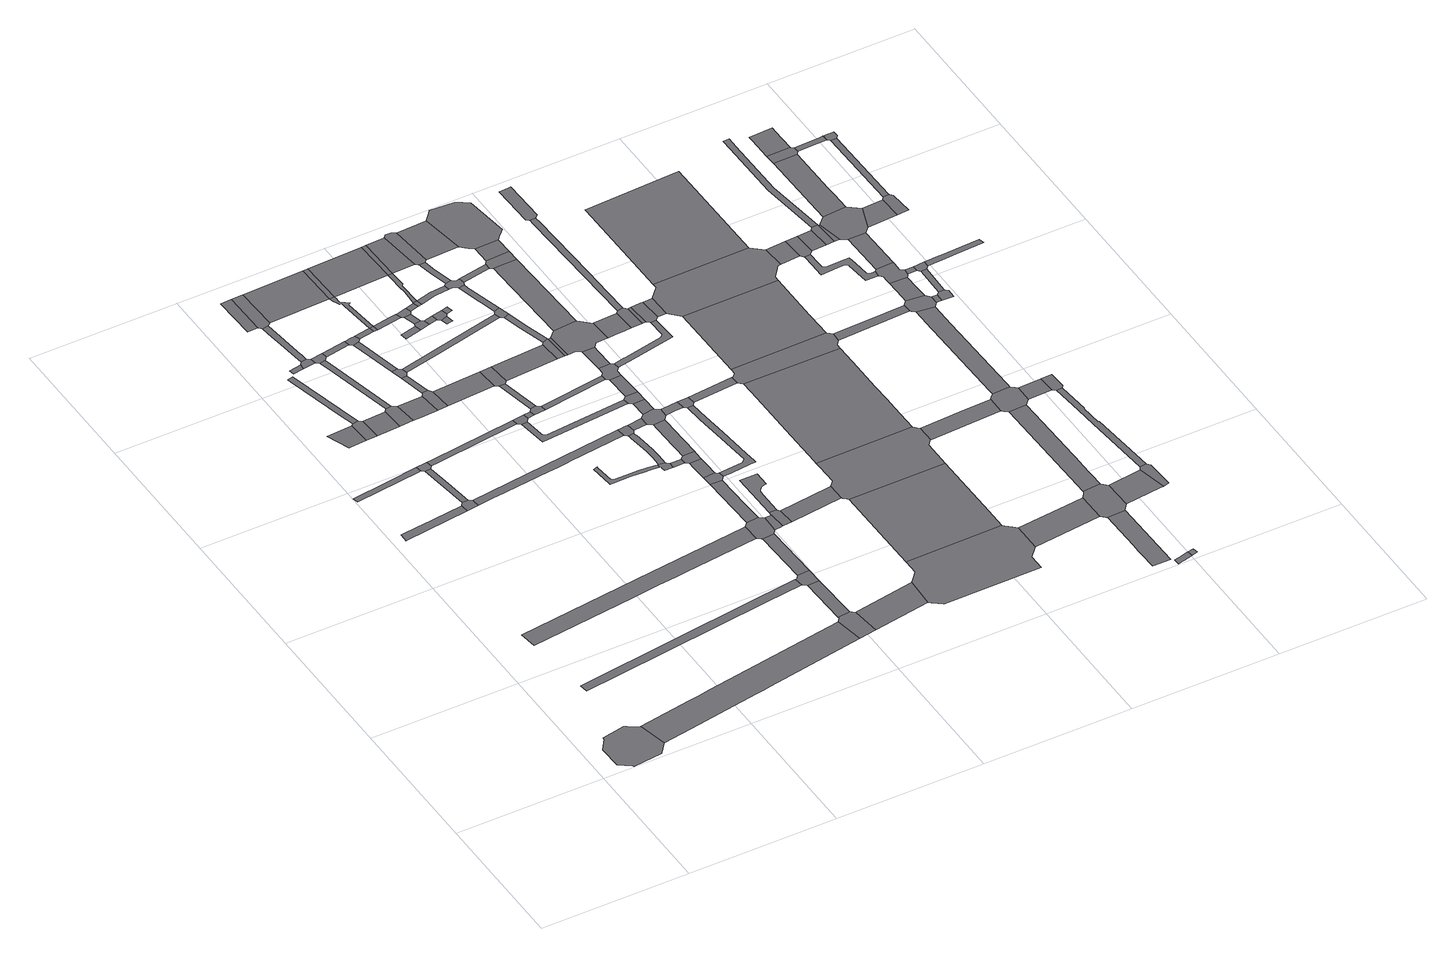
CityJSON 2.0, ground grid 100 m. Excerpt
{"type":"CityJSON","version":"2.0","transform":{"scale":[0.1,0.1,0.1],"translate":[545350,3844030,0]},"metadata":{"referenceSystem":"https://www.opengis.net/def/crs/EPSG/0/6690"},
"CityObjects":{
"road1":{"type":"Road","geometry":[{"type":"MultiSurface","lod":"1","boundaries":[[[0,1,2,3,4,5,6,7,8,9,10,11,12,13,14]]]}]},
"road2":{"type":"Road","attributes":{"RoadStructureAttribute.sectionType":"1"},"geometry":[{"type":"MultiSurface","lod":"1","boundaries":[[[15,16,17,18,19,20,21]]]}]},
"road3":{"type":"Road","attributes":{"RoadStructureAttribute.sectionType":"1"},"geometry":[{"type":"MultiSurface","lod":"1","boundaries":[[[22,23,24,25,26,27,28]]]}]},
"road4":{"type":"Road","attributes":{"RoadStructureAttribute.sectionType":"1"},"geometry":[{"type":"MultiSurface","lod":"1","boundaries":[[[29,30,31,32,33]]]}]},
"road5":{"type":"Road","attributes":{"function":"3","RoadStructureAttribute.sectionType":"1"},"geometry":[{"type":"MultiSurface","lod":"1","boundaries":[[[34,35,36,37,14,13,38,39,40,41,42,43,44,45]]]}]},
"road6":{"type":"Road","geometry":[{"type":"MultiSurface","lod":"1","boundaries":[[[46,47,15,21,48,49]]]}]},
"road7":{"type":"Road","attributes":{"RoadStructureAttribute.sectionType":"1"},"geometry":[{"type":"MultiSurface","lod":"1","boundaries":[[[50,51,52,53,54,55,56,57]]]}]},
"road8":{"type":"Road","attributes":{"RoadStructureAttribute.sectionType":"1"},"geometry":[{"type":"MultiSurface","lod":"1","boundaries":[[[58,59,60,47,46]]]}]},
"road9":{"type":"Road","geometry":[{"type":"MultiSurface","lod":"1","boundaries":[[[61,22,28,60,59,62]]]}]},
"road10":{"type":"Road","geometry":[{"type":"MultiSurface","lod":"1","boundaries":[[[63,64,65,29,33,66,67]]]}]},
"road11":{"type":"Road","attributes":{"RoadStructureAttribute.sectionType":"1"},"geometry":[{"type":"MultiSurface","lod":"1","boundaries":[[[68,69,70,71,64,63]]]}]},
"road12":{"type":"Road","attributes":{"RoadStructureAttribute.sectionType":"1"},"geometry":[{"type":"MultiSurface","lod":"1","boundaries":[[[72,73,74,75,76,77,78,79,80,81,82,83,84]]]}]},
"road13":{"type":"Road","attributes":{"RoadStructureAttribute.sectionType":"1"},"geometry":[{"type":"MultiSurface","lod":"1","boundaries":[[[85,67,66,86]]]}]},
"road14":{"type":"Road","attributes":{"RoadStructureAttribute.sectionType":"1"},"geometry":[{"type":"MultiSurface","lod":"1","boundaries":[[[87,88,89,90]]]}]},
"road15":{"type":"Road","geometry":[{"type":"MultiSurface","lod":"1","boundaries":[[[91,92,93,87,90,94,95]]]}]},
"road16":{"type":"Road","geometry":[{"type":"MultiSurface","lod":"1","boundaries":[[[96,97,98,99,85,86,100,101]]]}]},
"road17":{"type":"Road","attributes":{"RoadStructureAttribute.sectionType":"1"},"geometry":[{"type":"MultiSurface","lod":"1","boundaries":[[[102,103,104,105,106,107,108,93,92]]]}]},
"road18":{"type":"Road","attributes":{"RoadStructureAttribute.sectionType":"1"},"geometry":[{"type":"MultiSurface","lod":"1","boundaries":[[[109,110,111,112]]]}]},
"road19":{"type":"Road","attributes":{"RoadStructureAttribute.sectionType":"1"},"geometry":[{"type":"MultiSurface","lod":"1","boundaries":[[[113,114,115,98,97]]]}]},
"road20":{"type":"Road","geometry":[{"type":"MultiSurface","lod":"1","boundaries":[[[116,95,94,117,114,113,118]]]}]},
"road21":{"type":"Road","geometry":[{"type":"MultiSurface","lod":"1","boundaries":[[[119,109,112,120,121,105,104,122,123,124]]]}]},
"road22":{"type":"Road","attributes":{"RoadStructureAttribute.sectionType":"1"},"geometry":[{"type":"MultiSurface","lod":"1","boundaries":[[[125,126,61,62,127,128,129,130]]]}]},
"road23":{"type":"Road","attributes":{"RoadStructureAttribute.sectionType":"1"},"geometry":[{"type":"MultiSurface","lod":"1","boundaries":[[[131,101,100,132,133]]]}]},
"road24":{"type":"Road","attributes":{"RoadStructureAttribute.sectionType":"1"},"geometry":[{"type":"MultiSurface","lod":"1","boundaries":[[[134,116,118,135,136]]]}]},
"road25":{"type":"Road","geometry":[{"type":"MultiSurface","lod":"1","boundaries":[[[137,138,139,140,141,131,133,142,143]]]}]},
"road26":{"type":"Road","attributes":{"RoadStructureAttribute.sectionType":"1"},"geometry":[{"type":"MultiSurface","lod":"1","boundaries":[[[144,49,48,145,146,147,148,149,150,151]]]}]},
"road27":{"type":"Road","attributes":{"RoadStructureAttribute.sectionType":"1"},"geometry":[{"type":"MultiSurface","lod":"1","boundaries":[[[152,153,154,139,138]]]}]},
"road28":{"type":"Road","geometry":[{"type":"MultiSurface","lod":"1","boundaries":[[[155,156,153,152,157,158]]]}]},
"road29":{"type":"Road","attributes":{"RoadStructureAttribute.sectionType":"1"},"geometry":[{"type":"MultiSurface","lod":"1","boundaries":[[[159,160,156,155]]]}]},
"road30":{"type":"Road","geometry":[{"type":"MultiSurface","lod":"1","boundaries":[[[161,162,163,164,134,136,165,160,159,166]]]}]},
"road31":{"type":"Road","attributes":{"RoadStructureAttribute.sectionType":"1"},"geometry":[{"type":"MultiSurface","lod":"1","boundaries":[[[167,119,124,168]]]}]},
"road32":{"type":"Road","attributes":{"RoadStructureAttribute.sectionType":"1"},"geometry":[{"type":"MultiSurface","lod":"1","boundaries":[[[169,170,171,172,173,161,166,174]]]}]},
"road33":{"type":"Road","attributes":{"RoadStructureAttribute.sectionType":"1"},"geometry":[{"type":"MultiSurface","lod":"1","boundaries":[[[175,143,142,176,177]]]}]},
"road34":{"type":"Road","geometry":[{"type":"MultiSurface","lod":"1","boundaries":[[[178,179,180,181,34,45,182,183]]]}]},
"road35":{"type":"Road","geometry":[{"type":"MultiSurface","lod":"1","boundaries":[[[184,125,130,185,186,187]]]}]},
"road36":{"type":"Road","geometry":[{"type":"MultiSurface","lod":"1","boundaries":[[[188,169,174,189]]]}]},
"road37":{"type":"Road","attributes":{"RoadStructureAttribute.sectionType":"1"},"geometry":[{"type":"MultiSurface","lod":"1","boundaries":[[[190,191,192,193,194,195,196,197,198,199,200,201,202,203,169,188]]]}]},
"road38":{"type":"Road","attributes":{"RoadStructureAttribute.sectionType":"1"},"geometry":[{"type":"MultiSurface","lod":"1","boundaries":[[[204,205,180,179]]]}]},
"road39":{"type":"Road","attributes":{"RoadStructureAttribute.sectionType":"1"},"geometry":[{"type":"MultiSurface","lod":"1","boundaries":[[[206,184,187,207]]]}]},
"road40":{"type":"Road","geometry":[{"type":"MultiSurface","lod":"1","boundaries":[[[208,167,168,197,196]]]}]},
"road41":{"type":"Road","geometry":[{"type":"MultiSurface","lod":"1","boundaries":[[[209,210,211,212,50,57,213,205,204]]]}]},
"road42":{"type":"Road","attributes":{"RoadStructureAttribute.sectionType":"1"},"geometry":[{"type":"MultiSurface","lod":"1","boundaries":[[[214,215,216,217,218,219,220,221,222,223,224,225,226,227,228,229,230]]]}]},
"road43":{"type":"Road","attributes":{"RoadStructureAttribute.sectionType":"1"},"geometry":[{"type":"MultiSurface","lod":"1","boundaries":[[[231,232,188,189,233,234]]]}]},
"road44":{"type":"Road","geometry":[{"type":"MultiSurface","lod":"1","boundaries":[[[235,236,206,207,237,238]]]}]},
"road45":{"type":"Road","geometry":[{"type":"MultiSurface","lod":"1","boundaries":[[[239,240,241,242,243,244]]]}]},
"road46":{"type":"Road","attributes":{"RoadStructureAttribute.sectionType":"1"},"geometry":[{"type":"MultiSurface","lod":"1","boundaries":[[[245,236,235,246]]]}]},
"road47":{"type":"Road","attributes":{"RoadStructureAttribute.sectionType":"1"},"geometry":[{"type":"MultiSurface","lod":"1","boundaries":[[[247,248,210,209]]]}]},
"road48":{"type":"Road","geometry":[{"type":"MultiSurface","lod":"1","boundaries":[[[249,175,177,245,246,250]]]}]},
"road49":{"type":"Road","attributes":{"RoadStructureAttribute.sectionType":"1"},"geometry":[{"type":"MultiSurface","lod":"1","boundaries":[[[251,252,158,157,253,254]]]}]},
"road50":{"type":"Road","geometry":[{"type":"MultiSurface","lod":"1","boundaries":[[[255,256,239,244,257,258]]]}]},
"road51":{"type":"Road","attributes":{"RoadStructureAttribute.sectionType":"1"},"geometry":[{"type":"MultiSurface","lod":"1","boundaries":[[[259,260,256,255]]]}]},
"road52":{"type":"Road","geometry":[{"type":"MultiSurface","lod":"1","boundaries":[[[261,262,263,231,234,260,259,264]]]}]},
"road53":{"type":"Road","geometry":[{"type":"MultiSurface","lod":"1","boundaries":[[[265,266,267,268,72,84,269,248,247,270,271,272]]]}]},
"road54":{"type":"Road","attributes":{"RoadStructureAttribute.sectionType":"1"},"geometry":[{"type":"MultiSurface","lod":"1","boundaries":[[[273,274,275,186,185,276,277,278]]]}]},
"road55":{"type":"Road","attributes":{"function":"3","RoadStructureAttribute.sectionType":"1"},"geometry":[{"type":"MultiSurface","lod":"1","boundaries":[[[279,280,183,182,281]]]}]},
"road56":{"type":"Road","geometry":[{"type":"MultiSurface","lod":"1","boundaries":[[[282,230,229,283,284,285,286,287,288,289]]]}]},
"road57":{"type":"Road","attributes":{"RoadStructureAttribute.sectionType":"1"},"geometry":[{"type":"MultiSurface","lod":"1","boundaries":[[[290,208,196,291,292,293,294]]]}]},
"road58":{"type":"Road","attributes":{"RoadStructureAttribute.sectionType":"1"},"geometry":[{"type":"MultiSurface","lod":"1","boundaries":[[[295,258,257,296]]]}]},
"road59":{"type":"Road","attributes":{"RoadStructureAttribute.sectionType":"1"},"geometry":[{"type":"MultiSurface","lod":"1","boundaries":[[[297,261,264,298]]]}]},
"road60":{"type":"Road","attributes":{"RoadStructureAttribute.sectionType":"1"},"geometry":[{"type":"MultiSurface","lod":"1","boundaries":[[[299,300,301,302,303,304,305,306,307,308,309,310,311,312,313,314,315,282,289]]]}]},
"road61":{"type":"Road","attributes":{"RoadStructureAttribute.sectionType":"1"},"geometry":[{"type":"MultiSurface","lod":"1","boundaries":[[[316,317,318,268,267,319,320]]]}]},
"road62":{"type":"Road","attributes":{"RoadStructureAttribute.sectionType":"1"},"geometry":[{"type":"MultiSurface","lod":"1","boundaries":[[[321,322,272,271,323,324,325]]]}]},
"road63":{"type":"Road","attributes":{"RoadStructureAttribute.sectionType":"1"},"geometry":[{"type":"MultiSurface","lod":"1","boundaries":[[[326,287,286,327]]]}]},
"road64":{"type":"Road","geometry":[{"type":"MultiSurface","lod":"1","boundaries":[[[328,329,330,144,151,331,307,306,332,333]]]}]},
"road65":{"type":"Road","geometry":[{"type":"MultiSurface","lod":"1","boundaries":[[[334,335,297,298,336]]]}]},
"road66":{"type":"Road","geometry":[{"type":"MultiSurface","lod":"1","boundaries":[[[337,338,339,340,341]]]}]},
"road67":{"type":"Road","attributes":{"RoadStructureAttribute.sectionType":"1"},"geometry":[{"type":"MultiSurface","lod":"1","boundaries":[[[342,295,296,341,340,343]]]}]},
"road68":{"type":"Road","attributes":{"RoadStructureAttribute.sectionType":"1"},"geometry":[{"type":"MultiSurface","lod":"1","boundaries":[[[344,238,237,345]]]}]},
"road69":{"type":"Road","attributes":{"RoadStructureAttribute.sectionType":"1"},"geometry":[{"type":"MultiSurface","lod":"1","boundaries":[[[346,249,250,347]]]}]},
"road70":{"type":"Road","geometry":[{"type":"MultiSurface","lod":"1","boundaries":[[[348,349,350,351,316,320,352,353,354]]]}]},
"road71":{"type":"Road","geometry":[{"type":"MultiSurface","lod":"1","boundaries":[[[355,321,325,356,357,358]]]}]},
"road72":{"type":"Road","attributes":{"RoadStructureAttribute.sectionType":"1"},"geometry":[{"type":"MultiSurface","lod":"1","boundaries":[[[359,360,361,362,294,363,364,365,366,335,334]]]}]},
"road73":{"type":"Road","attributes":{"RoadStructureAttribute.sectionType":"1"},"geometry":[{"type":"MultiSurface","lod":"1","boundaries":[[[367,368,369,370,371,372,351,350]]]}]},
"road74":{"type":"Road","geometry":[{"type":"MultiSurface","lod":"1","boundaries":[[[373,374,375,326,327,376,370,369]]]}]},
"road75":{"type":"Road","attributes":{"RoadStructureAttribute.sectionType":"1"},"geometry":[{"type":"MultiSurface","lod":"1","boundaries":[[[377,378,379,342,343]]]}]},
"road76":{"type":"Road","attributes":{"RoadStructureAttribute.sectionType":"1"},"geometry":[{"type":"MultiSurface","lod":"1","boundaries":[[[380,328,333,381]]]}]},
"road77":{"type":"Road","attributes":{"RoadStructureAttribute.sectionType":"1"},"geometry":[{"type":"MultiSurface","lod":"1","boundaries":[[[382,383,384,385,334,336,386,387,388]]]}]},
"road78":{"type":"Road","geometry":[{"type":"MultiSurface","lod":"1","boundaries":[[[389,290,294,362]]]}]},
"road79":{"type":"Road","attributes":{"RoadStructureAttribute.sectionType":"1"},"geometry":[{"type":"MultiSurface","lod":"1","boundaries":[[[390,391,392,393,394,395,396,397,398,355,358]]]}]},
"road80":{"type":"Road","attributes":{"RoadStructureAttribute.sectionType":"1"},"geometry":[{"type":"MultiSurface","lod":"1","boundaries":[[[399,400,401,402,403,404,405,406,407,375,374]]]}]},
"road81":{"type":"Road","geometry":[{"type":"MultiSurface","lod":"1","boundaries":[[[408,409,380,381,403,402,410,411]]]}]},
"road82":{"type":"Road","attributes":{"RoadStructureAttribute.sectionType":"1"},"geometry":[{"type":"MultiSurface","lod":"1","boundaries":[[[412,413,389,362,414]]]}]},
"road83":{"type":"Road","attributes":{"RoadStructureAttribute.sectionType":"1"},"geometry":[{"type":"MultiSurface","lod":"1","boundaries":[[[415,416,409,408]]]}]},
"road84":{"type":"Road","geometry":[{"type":"MultiSurface","lod":"1","boundaries":[[[417,418,278,277,416,415]]]}]},
"road85":{"type":"Road","attributes":{"RoadStructureAttribute.sectionType":"1"},"geometry":[{"type":"MultiSurface","lod":"1","boundaries":[[[419,420,346,347,421]]]}]},
"road86":{"type":"Road","attributes":{"RoadStructureAttribute.sectionType":"1"},"geometry":[{"type":"MultiSurface","lod":"1","boundaries":[[[422,423,424,357,356,425]]]}]},
"road87":{"type":"Road","geometry":[{"type":"MultiSurface","lod":"1","boundaries":[[[426,427,251,254,428,429]]]}]},
"road88":{"type":"Road","attributes":{"RoadStructureAttribute.sectionType":"1"},"geometry":[{"type":"MultiSurface","lod":"1","boundaries":[[[430,431,429,428,432,433,420,419]]]}]},
"road89":{"type":"Road","attributes":{"RoadStructureAttribute.sectionType":"1"},"geometry":[{"type":"MultiSurface","lod":"1","boundaries":[[[434,435,436,437,438,439,440,441,442]]]}]},
"road90":{"type":"Road","geometry":[{"type":"MultiSurface","lod":"1","boundaries":[[[443,419,421,444,445]]]}]},
"road91":{"type":"Road","geometry":[{"type":"MultiSurface","lod":"1","boundaries":[[[446,442,441,447,382,388,448,449,450,451,452]]]}]},
"road92":{"type":"Road","attributes":{"RoadStructureAttribute.sectionType":"1"},"geometry":[{"type":"MultiSurface","lod":"1","boundaries":[[[453,454,418,417]]]}]},
"road93":{"type":"Road","attributes":{"RoadStructureAttribute.sectionType":"1"},"geometry":[{"type":"MultiSurface","lod":"1","boundaries":[[[455,456,457,458,450,449,459,460,461,462,463,464,427,426]]]}]},
"road94":{"type":"Road","attributes":{"RoadStructureAttribute.sectionType":"1"},"geometry":[{"type":"MultiSurface","lod":"1","boundaries":[[[465,466,467,468,469,470,471,472,473,474,475,476,477,478,479,480,354,353]]]}]},
"road95":{"type":"Road","geometry":[{"type":"MultiSurface","lod":"1","boundaries":[[[481,482,483,412,414,484,437,436,485,486,487]]]}]},
"road96":{"type":"Road","geometry":[{"type":"MultiSurface","lod":"1","boundaries":[[[488,489,490,344,345,454,453,491,492,493,494]]]}]},
"road97":{"type":"Road","attributes":{"RoadStructureAttribute.sectionType":"1"},"geometry":[{"type":"MultiSurface","lod":"1","boundaries":[[[495,496,411,410,497,498]]]}]},
"road98":{"type":"Road","attributes":{"RoadStructureAttribute.sectionType":"1"},"geometry":[{"type":"MultiSurface","lod":"1","boundaries":[[[499,489,488,500,501]]]}]},
"road99":{"type":"Road","geometry":[{"type":"MultiSurface","lod":"1","boundaries":[[[502,495,498,473,472,503]]]}]},
"road100":{"type":"Road","geometry":[{"type":"MultiSurface","lod":"1","boundaries":[[[504,505,445,444,506,499,501,507,508,509]]]}]},
"road101":{"type":"Road","attributes":{"RoadStructureAttribute.sectionType":"1"},"geometry":[{"type":"MultiSurface","lod":"1","boundaries":[[[510,452,451,511]]]}]},
"road102":{"type":"Road","attributes":{"RoadStructureAttribute.sectionType":"1"},"geometry":[{"type":"MultiSurface","lod":"1","boundaries":[[[512,513,514,487,486,515,516]]]}]},
"road103":{"type":"Road","geometry":[{"type":"MultiSurface","lod":"1","boundaries":[[[517,518,519,279,281,520,521,522,523,524,525,526,527,528,529]]]}]},
"road104":{"type":"Road","attributes":{"RoadStructureAttribute.sectionType":"1"},"geometry":[{"type":"MultiSurface","lod":"1","boundaries":[[[530,531,532,533,505,504]]]}]},
"road105":{"type":"Road","attributes":{"RoadStructureAttribute.sectionType":"1"},"geometry":[{"type":"MultiSurface","lod":"1","boundaries":[[[534,502,503,535]]]}]},
"road106":{"type":"Road","attributes":{"RoadStructureAttribute.sectionType":"1"},"geometry":[{"type":"MultiSurface","lod":"1","boundaries":[[[536,537,538,539,540,541,542,543,544,545,546,547,548,494,493]]]}]},
"road107":{"type":"Road","geometry":[{"type":"MultiSurface","lod":"1","boundaries":[[[549,550,510,511,532,531,530]]]}]},
"road108":{"type":"Road","attributes":{"RoadStructureAttribute.sectionType":"1"},"geometry":[{"type":"MultiSurface","lod":"1","boundaries":[[[551,552,509,508,553,554,555,556]]]}]},
"road109":{"type":"Road","attributes":{"RoadStructureAttribute.sectionType":"1"},"geometry":[{"type":"MultiSurface","lod":"1","boundaries":[[[557,558,550,549]]]}]},
"road110":{"type":"Road","attributes":{"function":"2"},"geometry":[{"type":"MultiSurface","lod":"1","boundaries":[[[559,517,529,560,561]]]}]},
"road111":{"type":"Road","geometry":[{"type":"MultiSurface","lod":"1","boundaries":[[[562,563,512,516,564,558,557,565,566,567,568,569,570]]]}]},
"road112":{"type":"Road","geometry":[{"type":"MultiSurface","lod":"1","boundaries":[[[571,572,551,556,573,574]]]}]},
"road113":{"type":"Road","attributes":{"RoadStructureAttribute.sectionType":"1"},"geometry":[{"type":"MultiSurface","lod":"1","boundaries":[[[575,574,573,576]]]}]},
"road114":{"type":"Road","geometry":[{"type":"MultiSurface","lod":"1","boundaries":[[[577,578,579,580,422,425,581,582,559,561,583,584,585,586,587,588]]]}]},
"road115":{"type":"Road","geometry":[{"type":"MultiSurface","lod":"1","boundaries":[[[589,590,575,576,542,541,591,592]]]}]},
"road116":{"type":"Road","attributes":{"RoadStructureAttribute.sectionType":"1"},"geometry":[{"type":"MultiSurface","lod":"1","boundaries":[[[593,594,595,596,597,598,599,600,572,571]]]}]},
"road117":{"type":"Road","attributes":{"RoadStructureAttribute.sectionType":"1"},"geometry":[{"type":"MultiSurface","lod":"1","boundaries":[[[601,589,592,602]]]}]},
"road118":{"type":"Road","attributes":{"function":"2"},"geometry":[{"type":"MultiSurface","lod":"1","boundaries":[[[603,604,605,606,577,588,607,608,609,610,611]]]}]},
"road119":{"type":"Road","geometry":[{"type":"MultiSurface","lod":"1","boundaries":[[[612,613,614,615,616,598,597,617]]]}]},
"road120":{"type":"Road","geometry":[{"type":"MultiSurface","lod":"1","boundaries":[[[618,619,620,621,534,535,603,611,622,623,624]]]}]},
"road121":{"type":"Road","attributes":{"function":"3","RoadStructureAttribute.sectionType":"1"},"geometry":[{"type":"MultiSurface","lod":"1","boundaries":[[[625,626,526,525,627]]]}]},
"road122":{"type":"Road","attributes":{"function":"2"},"geometry":[{"type":"MultiSurface","lod":"1","boundaries":[[[628,619,618,629,630,631,632,633]]]}]},
"road123":{"type":"Road","attributes":{"RoadStructureAttribute.sectionType":"1"},"geometry":[{"type":"MultiSurface","lod":"1","boundaries":[[[634,635,636,637,638,639,640,641]]]}]},
"road124":{"type":"Road","geometry":[{"type":"MultiSurface","lod":"1","boundaries":[[[642,643,601,602,628,633,644,645,646,647,648,649]]]}]},
"road125":{"type":"Road","attributes":{"RoadStructureAttribute.sectionType":"1"},"geometry":[{"type":"MultiSurface","lod":"1","boundaries":[[[650,651,652,653,654,655,656,657]]]}]},
"road126":{"type":"Road","attributes":{"RoadStructureAttribute.sectionType":"1"},"geometry":[{"type":"MultiSurface","lod":"1","boundaries":[[[658,659,660,586,585,661]]]}]},
"road127":{"type":"Road","geometry":[{"type":"MultiSurface","lod":"1","boundaries":[[[662,663,664,665,666,667,625,627,668,669,635,634,670,671,672,673]]]}]},
"road128":{"type":"Road","geometry":[{"type":"MultiSurface","lod":"1","boundaries":[[[674,650,657,675]]]}]},
"road129":{"type":"Road","attributes":{"function":"2"},"geometry":[{"type":"MultiSurface","lod":"1","boundaries":[[[676,677,678,679,680,642,649]]]}]},
"road130":{"type":"Road","attributes":{"RoadStructureAttribute.sectionType":"1"},"geometry":[{"type":"MultiSurface","lod":"1","boundaries":[[[681,682,683,684,685,686,665,664]]]}]},
"road131":{"type":"Road","attributes":{"function":"3","RoadStructureAttribute.sectionType":"1"},"geometry":[{"type":"MultiSurface","lod":"1","boundaries":[[[687,673,672,688,689]]]}]},
"road132":{"type":"Road","attributes":{"RoadStructureAttribute.sectionType":"1"},"geometry":[{"type":"MultiSurface","lod":"1","boundaries":[[[690,691,624,623,692]]]}]},
"road133":{"type":"Road","geometry":[{"type":"MultiSurface","lod":"1","boundaries":[[[693,694,695,696,658,661,697,698,684,683,699,700,701,702]]]}]},
"road134":{"type":"Road","attributes":{"RoadStructureAttribute.sectionType":"1"},"geometry":[{"type":"MultiSurface","lod":"1","boundaries":[[[703,648,647,704]]]}]},
"road135":{"type":"Road","geometry":[{"type":"MultiSurface","lod":"1","boundaries":[[[705,706,687,689,707,708]]]}]},
"road136":{"type":"Road","attributes":{"RoadStructureAttribute.sectionType":"1"},"geometry":[{"type":"MultiSurface","lod":"1","boundaries":[[[709,710,711,712,713,695,694,714,715,716,717]]]}]},
"road137":{"type":"Road","geometry":[{"type":"MultiSurface","lod":"1","boundaries":[[[718,703,704,719,720,721,722,723]]]}]},
"road138":{"type":"Road","attributes":{"RoadStructureAttribute.sectionType":"1"},"geometry":[{"type":"MultiSurface","lod":"1","boundaries":[[[724,725,702,701,726]]]}]},
"road139":{"type":"Road","attributes":{"RoadStructureAttribute.sectionType":"1"},"geometry":[{"type":"MultiSurface","lod":"1","boundaries":[[[727,728,729,730,731,732,733,734,735,736,737,706,705]]]}]},
"road140":{"type":"Road","attributes":{"RoadStructureAttribute.sectionType":"1"},"geometry":[{"type":"MultiSurface","lod":"1","boundaries":[[[738,739,740,741,742,743,744,745,746,747,721,720,748,749,750,751,752,753,754,755,756,757,758,759,760,761]]]}]},
"road141":{"type":"Road","attributes":{"RoadStructureAttribute.sectionType":"1"},"geometry":[{"type":"MultiSurface","lod":"1","boundaries":[[[762,718,723,763]]]}]},
"road142":{"type":"Road","geometry":[{"type":"MultiSurface","lod":"1","boundaries":[[[764,765,690,692,766,709,717,767,768,769,770]]]}]},
"road143":{"type":"Road","geometry":[{"type":"MultiSurface","lod":"1","boundaries":[[[771,724,726,735,734,772]]]}]},
"road144":{"type":"Road","attributes":{"RoadStructureAttribute.sectionType":"1"},"geometry":[{"type":"MultiSurface","lod":"1","boundaries":[[[773,774,764,770,775,776]]]}]},
"road145":{"type":"Road","geometry":[{"type":"MultiSurface","lod":"1","boundaries":[[[777,778,779,762,763,780,781]]]}]},
"road146":{"type":"Road","geometry":[{"type":"MultiSurface","lod":"1","boundaries":[[[782,783,784,785,786,787,761,760,788,789,790,773,776,791,792,793]]]}]},
"road147":{"type":"Road","attributes":{"RoadStructureAttribute.sectionType":"1"},"geometry":[{"type":"MultiSurface","lod":"1","boundaries":[[[794,769,768,795,796]]]}]},
"road148":{"type":"Road","attributes":{"RoadStructureAttribute.sectionType":"1"},"geometry":[{"type":"MultiSurface","lod":"1","boundaries":[[[781,780,797,798]]]}]},
"road149":{"type":"Road","attributes":{"RoadStructureAttribute.sectionType":"1"},"geometry":[{"type":"MultiSurface","lod":"1","boundaries":[[[799,786,785,800]]]}]},
"road150":{"type":"Road","geometry":[{"type":"MultiSurface","lod":"1","boundaries":[[[801,796,795,802,803,804,805]]]}]},
"road151":{"type":"Road","attributes":{"RoadStructureAttribute.sectionType":"1"},"geometry":[{"type":"MultiSurface","lod":"1","boundaries":[[[806,793,792,807,808]]]}]},
"road152":{"type":"Road","attributes":{"RoadStructureAttribute.sectionType":"1"},"geometry":[{"type":"MultiSurface","lod":"1","boundaries":[[[809,810,811,812,813,814,778,777]]]}]},
"road153":{"type":"Road","attributes":{"RoadStructureAttribute.sectionType":"1"},"geometry":[{"type":"MultiSurface","lod":"1","boundaries":[[[815,816,801,805]]]}]},
"road154":{"type":"Road","geometry":[{"type":"MultiSurface","lod":"1","boundaries":[[[817,818,819,798,797,799,800,820,821,822]]]}]},
"road155":{"type":"Road","geometry":[{"type":"MultiSurface","lod":"1","boundaries":[[[823,806,808,816,815,824]]]}]},
"road156":{"type":"Road","attributes":{"RoadStructureAttribute.sectionType":"1"},"geometry":[{"type":"MultiSurface","lod":"1","boundaries":[[[825,826,827,828,818,817]]]}]},
"road157":{"type":"Road","attributes":{"RoadStructureAttribute.sectionType":"1"},"geometry":[{"type":"MultiSurface","lod":"1","boundaries":[[[829,822,821,830]]]}]},
"road158":{"type":"Road","geometry":[{"type":"MultiSurface","lod":"1","boundaries":[[[831,832,828,827,833,834]]]}]},
"road159":{"type":"Road","attributes":{"RoadStructureAttribute.sectionType":"1"},"geometry":[{"type":"MultiSurface","lod":"1","boundaries":[[[835,836,837,838,832,831]]]}]},
"road160":{"type":"Road","attributes":{"RoadStructureAttribute.sectionType":"1"},"geometry":[{"type":"MultiSurface","lod":"1","boundaries":[[[839,840,841,823,824,842,843,844,845]]]}]},
"road161":{"type":"Road","geometry":[{"type":"MultiSurface","lod":"1","boundaries":[[[846,847,848,829,830,849,850]]]}]},
"road162":{"type":"Road","attributes":{"RoadStructureAttribute.sectionType":"1"},"geometry":[{"type":"MultiSurface","lod":"1","boundaries":[[[851,852,853,854,834,833,855,856,857,858]]]}]},
"road163":{"type":"Road","attributes":{"RoadStructureAttribute.sectionType":"1"},"geometry":[{"type":"MultiSurface","lod":"1","boundaries":[[[859,860,847,846,861,862,863]]]}]},
"road164":{"type":"Road","attributes":{"RoadStructureAttribute.sectionType":"1"},"geometry":[{"type":"MultiSurface","lod":"1","boundaries":[[[864,851,858]]]}]},
"road165":{"type":"Road","geometry":[{"type":"MultiSurface","lod":"1","boundaries":[[[865,866,867,864,858,859,863,868]]]}]},
"road166":{"type":"Road","attributes":{"RoadStructureAttribute.sectionType":"1"}}
},
"vertices":[
[421,299,0],[356,342,0],[340,352,0],[183,319,0],[184,306,0],[129,228,0],[134,67,0],[210,12,0],[211,4,0],[410,27,0],[417,35,0],[421,41,0],[463,93,0],[470,101,0],[428,300,0],
[523,2566,0],[229,2532,0],[219,2532,0],[84,2516,0],[83,2455,0],[87,2455,0],[530,2511,0],
[469,3002,0],[264,2975,0],[257,2974,0],[5,2942,0],[12,2902,0],[463,2961,0],[475,2961,0],
[331,3519,0],[158,3510,0],[218,3356,0],[233,3357,0],[339,3363,0],
[1906,548,0],[947,388,0],[860,373,0],[794,362,0],[734,146,0],[936,180,0],[1008,192,0],[1051,200,0],[1168,220,0],[1221,229,0],[1268,237,0],[1940,351,0],
[582,2592,0],[542,2590,0],[611,2521,0],[604,2577,0],
[1882,1008,0],[1066,898,0],[1023,894,0],[309,798,0],[315,738,0],[545,769,0],[1634,912,0],[1890,946,0],
[557,2784,0],[535,2949,0],[494,2945,0],
[544,3011,0],[552,2972,0],
[383,3540,0],[345,3531,0],[342,3529,0],[415,3368,0],[407,3523,0],
[254,4079,0],[214,4070,0],[221,4044,0],[320,3633,0],
[1867,1567,0],[1860,1566,0],[1083,1474,0],[242,1374,0],[257,1254,0],[974,1339,0],[1011,1344,0],[1097,1355,0],[1156,1362,0],[1203,1367,0],[1289,1378,0],[1363,1386,0],[1872,1447,0],
[564,3533,0],[573,3376,0],
[347,4150,0],[267,4136,0],[271,4100,0],[345,4112,0],
[416,4171,0],[404,4180,0],[365,4172,0],[432,4127,0],[424,4164,0],
[622,3556,0],[621,3558,0],[581,3552,0],[578,3549,0],[667,3382,0],[649,3539,0],
[398,4231,0],[398,4236,0],[362,4552,0],[319,4547,0],[326,4492,0],[345,4340,0],[358,4231,0],
[294,4870,0],[223,4868,0],[231,4568,0],[301,4570,0],
[495,4116,0],[456,4107,0],[483,3988,0],
[510,4178,0],[456,4109,0],[515,4139,0],
[375,4873,0],[306,4564,0],[307,4563,0],[372,4563,0],[374,4565,0],[382,4573,0],
[1173,3091,0],[592,3017,0],[606,2979,0],[925,3019,0],[1102,3042,0],[1178,3051,0],
[823,3548,0],[722,3385,0],[838,3391,0],
[680,4207,0],[518,4139,0],[684,4167,0],
[879,3575,0],[879,3578,0],[838,3572,0],[837,3569,0],[837,3565,0],[908,3396,0],[898,3551,0],
[1661,2707,0],[734,2537,0],[743,2537,0],[1118,2580,0],[1184,2587,0],[1256,2598,0],[1276,2600,0],[1668,2648,0],
[838,3755,0],[799,3747,0],[836,3580,0],
[820,3835,0],[781,3826,0],[853,3779,0],[843,3817,0],
[747,4161,0],[708,4150,0],
[754,4219,0],[735,4216,0],[713,4213,0],[697,4210,0],[687,4165,0],[766,4182,0],
[788,4888,0],[795,4588,0],
[866,4238,0],[864,4238,0],[860,4237,0],[854,4236,0],[759,4220,0],[872,4199,0],
[1225,3571,0],[1162,3412,0],[1235,3417,0],
[2020,586,0],[2010,593,0],[1929,583,0],[1929,576,0],[2061,372,0],[2041,571,0],
[1252,3101,0],[1199,3033,0],[1240,3037,0],[1257,3062,0],
[894,4242,0],[900,4203,0],
[866,4485,0],[868,4487,0],[883,4495,0],[833,4537,0],[832,4540,0],[831,4570,0],[830,4589,0],[796,4586,0],[800,4569,0],[805,4549,0],[814,4534,0],[825,4515,0],[838,4515,0],[841,4484,0],
[1999,927,0],[1918,924,0],
[1302,3107,0],[1307,3069,0],
[822,4889,0],
[1995,1037,0],[1913,1034,0],[1899,1016,0],[1893,1009,0],[1894,943,0],
[1647,2321,0],[1584,2325,0],[1504,2327,0],[1419,2326,0],[1402,2338,0],[1388,2472,0],[1388,2476,0],[1374,2471,0],[1360,2465,0],[1374,2310,0],[1375,2301,0],[1395,2301,0],[1517,2302,0],[1602,2298,0],[1657,2296,0],[1703,2289,0],[1707,2316,0],
[1062,4270,0],[1018,4263,0],[1019,4222,0],[1075,4231,0],
[1356,3137,0],[1317,3129,0],[1385,3080,0],[1380,3117,0],
[1106,4118,0],[995,4092,0],[998,4069,0],[1002,4047,0],[1004,4047,0],[1117,4075,0],
[1260,3402,0],[1302,3401,0],
[1981,1427,0],[1900,1422,0],
[1308,3576,0],[1318,3421,0],
[1565,3982,0],[1105,3877,0],[1113,3838,0],[1575,3941,0],
[1159,4144,0],[1114,4139,0],[1187,4092,0],[1176,4136,0],
[1138,4226,0],[1091,4221,0],
[1140,4288,0],[1097,4276,0],[1079,4273,0],[1151,4249,0],
[1998,1587,0],[1978,1602,0],[1975,1604,0],[1894,1597,0],[1897,1424,0],[1981,1430,0],[2004,1460,0],[2006,1581,0],
[1279,2876,0],[1258,2894,0],[1256,2905,0],[1227,2831,0],[1838,2886,0],[1830,2926,0],
[2461,642,0],[2059,574,0],[2451,438,0],
[1713,2318,0],[1713,2287,0],[1713,2281,0],[1715,2249,0],[1774,2251,0],[1773,2290,0],[1754,2306,0],[1754,2310,0],
[1194,4902,0],[833,4589,0],[1197,4602,0],[1199,4602,0],[1202,4602,0],
[1239,4151,0],[1246,4106,0],
[1201,4306,0],[1213,4267,0],
[1754,2387,0],[1754,2442,0],[1753,2451,0],[1752,2457,0],[1742,2547,0],[1733,2608,0],[1732,2612,0],[1729,2634,0],[1690,2629,0],[1692,2611,0],[1693,2603,0],[1701,2546,0],[1712,2452,0],[1714,2437,0],[1714,2387,0],[1713,2326,0],[1713,2322,0],
[1882,2006,0],[1890,1748,0],[1894,1599,0],[1970,1750,0],[1961,2002,0],
[2054,1587,0],[2049,1586,0],[2012,1461,0],[2050,1465,0],[2064,1467,0],
[1851,2290,0],[1852,2253,0],
[1735,2716,0],[1706,2713,0],[1693,2711,0],[1689,2630,0],[1730,2635,0],[1742,2657,0],
[1230,4315,0],[1202,4311,0],[1241,4275,0],
[1279,4045,0],[1300,4049,0],[1321,4054,0],[1310,4105,0],[1268,4091,0],
[1315,4169,0],[1322,4125,0],
[1827,3182,0],[1829,3142,0],
[1669,3599,0],[1679,3444,0],
[1979,2069,0],[1961,2083,0],[1959,2085,0],[1880,2078,0],[1965,2006,0],[1987,2031,0],[1981,2069,0],
[2054,1612,0],[2127,1474,0],[2118,1594,0],[2106,1612,0],
[1226,4476,0],[1235,4491,0],[1233,4574,0],[1232,4604,0],[1203,4573,0],[1206,4466,0],[1209,4421,0],[1207,4371,0],
[1957,2175,0],[1956,2224,0],[1956,2235,0],[1876,2234,0],[1876,2213,0],[1876,2208,0],
[1955,2292,0],[1955,2314,0],[1873,2313,0],[1854,2252,0],
[1367,4136,0],[1362,4157,0],[1357,4179,0],
[1835,2729,0],[1833,2666,0],
[1441,4353,0],[1346,4344,0],[1336,4343,0],[1236,4317,0],[1344,4304,0],[1353,4305,0],[1445,4314,0],
[1224,4903,0],
[2106,1769,0],[2107,1796,0],[2109,1811,0],[2117,1820,0],[2127,1832,0],[2144,1840,0],[2171,1848,0],[2170,1953,0],[2052,1951,0],
[1951,2549,0],[1948,2609,0],[1946,2647,0],[1946,2650,0],[1868,2641,0],[1869,2606,0],[1871,2548,0],[1869,2548,0],[1872,2382,0],
[1943,2769,0],[1862,2756,0],[1972,2682,0],[1973,2743,0],
[1353,4908,0],[1351,4908,0],[1386,4609,0],
[1939,2871,0],[1859,2868,0],
[1937,2950,0],[1856,2947,0],
[1722,3632,0],[1683,3619,0],[1730,3447,0],
[2486,1636,0],[2478,1635,0],[2231,1607,0],[2486,1515,0],
[1616,4019,0],[1578,4004,0],[1598,3928,0],[1636,3942,0],
[1678,3785,0],[1671,3808,0],[1630,3803,0],[1633,3794,0],
[1463,4505,0],[1451,4576,0],[1448,4596,0],[1408,4593,0],[1408,4591,0],[1411,4575,0],[1425,4497,0],[1457,4368,0],[1496,4376,0],
[1724,3632,0],[1750,3448,0],[1742,3629,0],
[1522,4359,0],[1445,4357,0],[1477,4317,0],[1502,4296,0],[1543,4302,0],[1554,4325,0],[1547,4364,0],
[1930,3128,0],[1849,3125,0],
[1555,4249,0],[1553,4257,0],[1548,4275,0],[1548,4278,0],[1514,4251,0],[1515,4247,0],[1517,4238,0],[1520,4222,0],[1545,4128,0],[1550,4110,0],
[2045,2036,0],[2175,2048,0],[2218,2052,0],[2217,2068,0],[2209,2146,0],[2185,2384,0],[2168,2551,0],[2158,2680,0],[2119,2677,0],[2128,2551,0],[2133,2501,0],[2145,2380,0],[2160,2237,0],[2173,2106,0],[2149,2085,0],[2044,2075,0],
[1411,4929,0],[1371,4927,0],[1368,4924,0],[1404,4596,0],[1455,4603,0],[1466,4613,0],[1436,4910,0],
[1925,3251,0],[1845,3248,0],[1846,3204,0],[1929,3177,0],[1948,3198,0],[1950,3198,0],[1944,3239,0],
[2092,2753,0],[2037,2749,0],[2038,2689,0],[2097,2694,0],
[1838,3427,0],[1921,3388,0],[1920,3426,0],
[2169,2760,0],[2174,2700,0],
[1949,3691,0],[1790,3676,0],[1808,3452,0],[1947,3457,0],[2030,3462,0],[2022,3620,0],
[1745,4400,0],[1746,4360,0],
[1643,4918,0],[1642,4917,0],[1448,4910,0],[1687,4620,0],[1690,4617,0],
[2525,822,0],[2526,716,0],[2477,661,0],[2469,423,0],[2528,377,0],[3185,379,0],[3184,491,0],[3229,539,0],[3249,561,0],[3251,761,0],[3223,787,0],[3187,819,0],[3177,827,0],
[1927,4351,0],[1810,4347,0],[1768,4345,0],[1771,4274,0],
[2480,2787,0],[2483,2730,0],
[2033,3214,0],[2365,3280,0],[2363,3322,0],[2363,3325,0],[2362,3351,0],[2359,3460,0],[2319,3458,0],[2323,3338,0],[2323,3331,0],[2302,3310,0],[2230,3296,0],[2032,3256,0],[2023,3255,0],
[1925,4435,0],[1765,4427,0],
[2190,3632,0],[2029,3621,0],[2033,3462,0],[2081,3465,0],[2158,3469,0],[2197,3472,0],
[1921,4557,0],[1762,4553,0],
[2520,1480,0],[3176,979,0],[3173,1485,0],
[1706,4993,0],[1690,4973,0],[1733,4579,0],[1943,4581,0],[1973,4612,0],[1990,4631,0],[1951,4928,0],[1908,4958,0],[1872,4983,0],
[2244,3655,0],[2205,3647,0],[2272,3476,0],[2265,3634,0],
[2288,3636,0],[2296,3478,0],
[2518,1861,0],[2519,1817,0],[2520,1674,0],[2511,1664,0],[2493,1508,0],[2513,1488,0],[3171,1676,0],[3204,1711,0],[3207,1711,0],[3204,1832,0],[3201,1835,0],[3170,1866,0],
[2371,3642,0],[2357,3641,0],[2359,3462,0],[2379,3482,0],
[2238,3828,0],[2232,4036,0],[2213,4583,0],[2212,4618,0],[2213,4619,0],[2172,4617,0],[2173,4583,0],[2205,3650,0],
[2438,3646,0],[2439,3484,0],
[2514,2702,0],[2514,2554,0],[2516,2150,0],[2518,1885,0],[3168,2069,0],[3168,2163,0],[3167,2292,0],[3165,2561,0],[3165,2698,0],
[2226,4938,0],[2214,4938,0],[2146,4935,0],[2153,4636,0],[2171,4619,0],[2234,4640,0],
[3163,2860,0],[2514,2853,0],[2514,2813,0],[2491,2788,0],[3165,2736,0],[3192,2768,0],[3193,2832,0],
[3715,808,0],[3598,797,0],[3714,610,0],
[2509,3414,0],[3163,2947,0],[3162,3038,0],[3162,3046,0],[3161,3054,0],[3159,3419,0],
[3871,584,0],[3750,579,0],[3754,287,0],[3755,222,0],[3756,179,0],[3758,74,0],[3758,64,0],[3880,66,0],
[2507,3753,0],[2508,3719,0],[3159,3454,0],[3194,3497,0],[3222,3533,0],[3244,3535,0],[3235,3696,0],[3157,3758,0],
[4001,72,0],[3934,55,0],[3897,46,0],[3901,6,0],[3938,15,0],[3943,16,0],[3995,28,0],[4008,31,0],
[3696,1856,0],[3480,1846,0],[3332,1839,0],[3695,1734,0],
[3879,852,0],[3873,858,0],[3866,865,0],[3745,856,0],[3745,848,0],[3735,835,0],[3744,584,0],[3746,582,0],[3871,588,0],[3883,601,0],[3907,630,0],[3903,829,0],
[4043,82,0],[4047,44,0],
[3152,4568,0],[2502,4540,0],[2502,4529,0],[2503,4408,0],[2506,4042,0],
[3862,1075,0],[3862,1084,0],[3850,1705,0],[3733,1701,0],[3742,1083,0],[3742,1073,0],
[4133,858,0],[4158,660,0],[4177,662,0],
[3684,2850,0],[3412,2841,0],[3688,2789,0],
[3872,1878,0],[3849,1899,0],[3730,1891,0],[3710,1871,0],[3711,1721,0],[3732,1703,0],[3850,1707,0],[3870,1728,0],[3884,1743,0],[3887,1864,0],
[3372,3704,0],[3379,3545,0],
[4190,889,0],[4146,884,0],[4219,672,0],[4210,869,0],
[3715,2762,0],[3719,2585,0],[3719,2566,0],[3724,2244,0],[3729,1924,0],[3849,1917,0],[3849,1937,0],[3838,2568,0],[3835,2748,0],
[3455,3709,0],[3398,3527,0],[3401,3525,0],[3441,3528,0],[3441,3530,0],[3462,3550,0],
[4043,1871,0],[3899,1865,0],[4048,1749,0],
[4145,1362,0],[4140,1361,0],[4140,1363,0],[4126,1510,0],[4128,1510,0],[4130,1510,0],[4130,1512,0],[4110,1734,0],[4070,1731,0],[4090,1508,0],[4103,1360,0],
[3660,3200,0],[3639,3217,0],[3628,3328,0],[3622,3388,0],[3568,3385,0],[3515,3382,0],[3464,3380,0],[3458,3384,0],[3442,3398,0],[3442,3439,0],[3402,3439,0],[3402,3398,0],[3402,3382,0],[3402,3347,0],[3403,3337,0],[3403,3336,0],[3460,3339,0],[3517,3342,0],[3568,3345,0],[3588,3326,0],[3588,3324,0],[3604,3160,0],[3689,3160,0],[3692,3201,0],
[3555,3715,0],[3564,3556,0],
[3713,2880,0],[3695,2862,0],[3696,2782,0],[3859,2777,0],[3861,2779,0],[3860,2839,0],[3834,2868,0],
[4120,1874,0],[4125,1753,0],
[3711,3065,0],[3712,2923,0],[3832,2956,0],[3829,3062,0],
[3613,3738,0],[3572,3736,0],[3569,3732,0],[3620,3559,0],[3613,3734,0],
[3846,3129,0],[3826,3144,0],[3825,3209,0],[3825,3221,0],[3707,3218,0],[3700,3210,0],[3704,3146,0],[3710,3139,0],[3710,3096,0],[3834,3069,0],[3845,3086,0],[3848,3127,0],
[3862,2839,0],[3899,2778,0],[3900,2837,0],
[3658,3561,0],[3625,3734,0],
[3702,3535,0],[3820,3535,0],
[3921,2856,0],[3977,2775,0],[3979,2835,0],[3960,2853,0],[3960,2855,0],
[3907,3129,0],[3847,3086,0],[3908,3089,0],
[3559,4159,0],[3555,4597,0],[3555,4676,0],[3514,4674,0],[3515,4596,0],[3519,4156,0],
[3965,3072,0],[3926,3069,0],
[3836,3799,0],[3676,3786,0],[3632,3740,0],[3821,3536,0],[3855,3572,0],[3913,3737,0],
[3984,3133,0],[3985,3092,0],
[3834,3925,0],[3833,4000,0],[3829,4356,0],[3668,4353,0],
[4056,3745,0],[4063,3585,0],
[3827,4432,0],[3667,4429,0],[3844,4376,0],[3845,4416,0],
[3823,4599,0],[3822,4636,0],[3664,4632,0],[3664,4598,0],
[4366,3150,0],[4088,3138,0],[4084,3138,0],[4087,3098,0],[4184,3103,0],[4368,3111,0],[4374,3112,0],
[4114,3769,0],[4072,3768,0],[4072,3767,0],[4142,3590,0],[4131,3751,0],
[4044,4424,0],[4033,4423,0],[3993,4421,0],[3991,4421,0],[3992,4381,0],[3995,4381,0],[4029,4383,0],[4046,4383,0],
[4064,4365,0],[4067,4139,0],[4113,3770,0],[4107,4140,0],[4103,4365,0],
[4045,4424,0],
[4119,4427,0],[4093,4426,0],[4079,4425,0],[4120,4387,0]
]}
